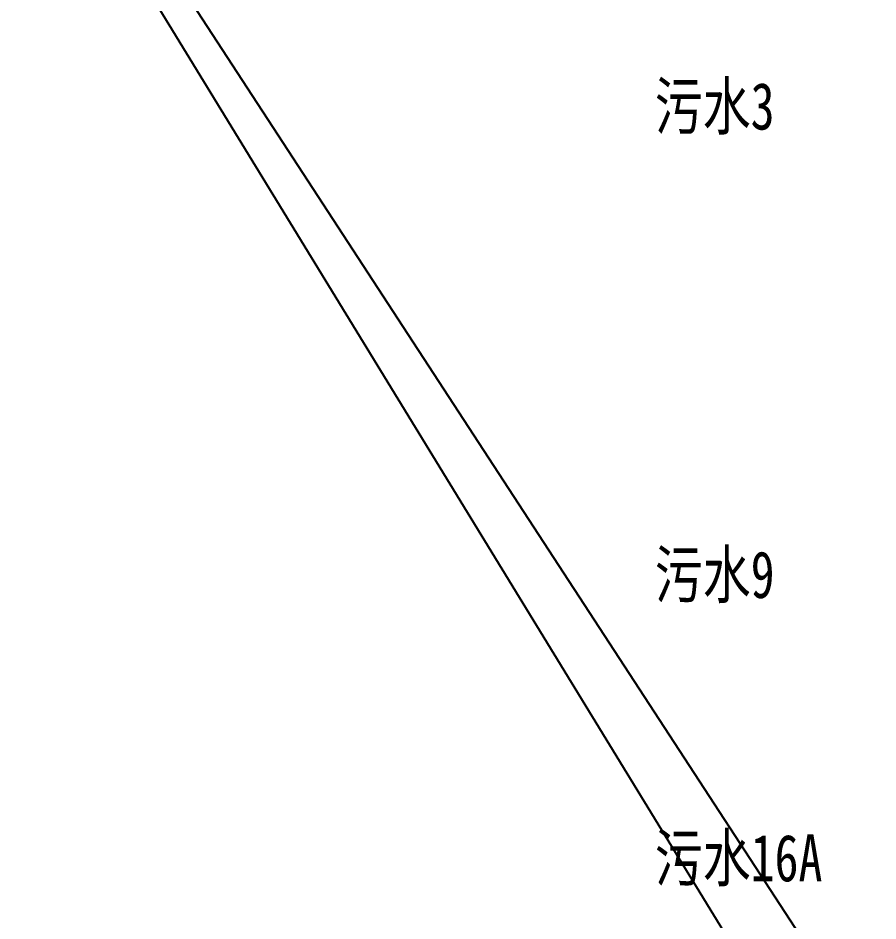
# Model space of a CAD drawing. Extents: x 529262 to 576451, y 2694391 to 2717535.
# Drawn here: x 569531 to 571366, y 2709873 to 2711801 of the extents above; entities that cross this region are included whole.
import ezdxf

# ---------------------------------------------------------------- set-up
doc = ezdxf.new("R2010")
doc.units = 0
doc.layers.add('PP-COM', color=7, linetype='Continuous')
doc.styles.add('宋体', font='', dxfattribs={"width": 0.75})
doc.styles.get('宋体').set_extended_font_data('SimSun')

msp = doc.modelspace()

# ---------------------------------------------------------------- linework, layer by layer
at = {"layer": 'Defpoints', "color": 1}
for p, q in [((568666.154, 2713728.156), (571774.768, 2708643.518)), ((571979.435, 2708647.368), (568666.154, 2713728.156))]:
    msp.add_line(p, q, dxfattribs=at)

# ---------------------------------------------------------------- texts
at = {"layer": 'PP-COM', "color": 2, "style": '宋体', "width": 0.75}
for s, p in [('污水3', (570889.626, 2711562.723)), ('污水9', (570889.626, 2710562.723)), ('污水16A', (570889.626, 2709957.9))]:
    msp.add_text(s, height=100, dxfattribs=at).set_placement(p)

doc.saveas('drawing.dxf')
